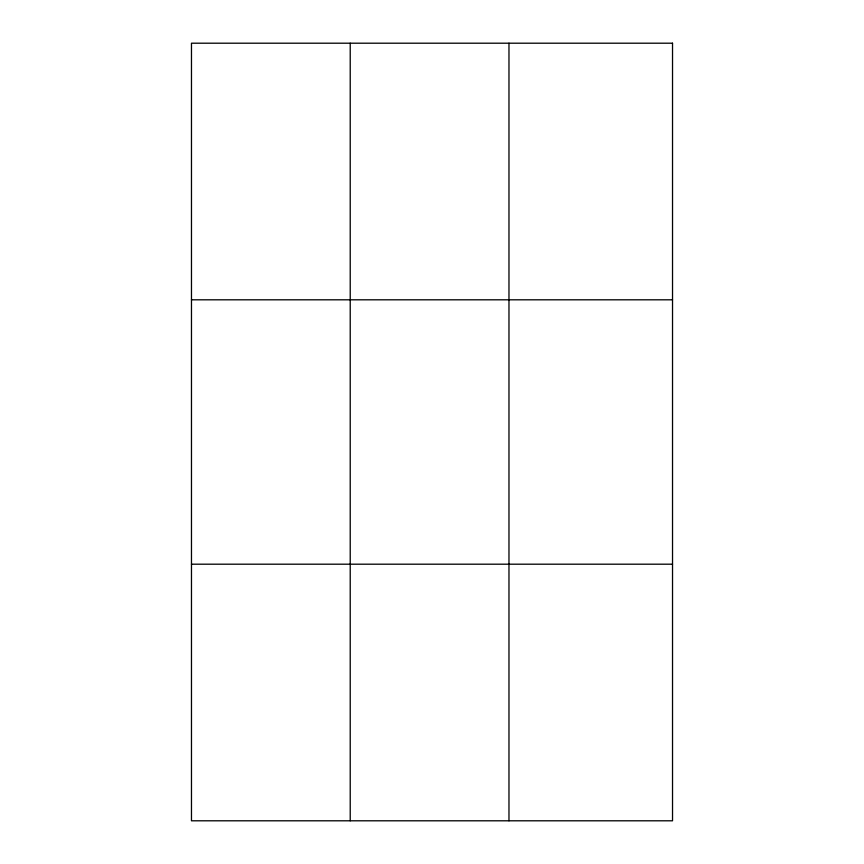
<?xml version="1.0" encoding="UTF-8"?>
<svg xmlns="http://www.w3.org/2000/svg" width="864" height="864" viewBox="0 0 864 864"><rect width="100%" height="100%" fill="white"/><g stroke="black" fill="none" stroke-linecap="round" stroke-linejoin="round"><path stroke-width="1.3" d="M350.222 43.2L350.222 820.8M508.972 43.2L508.972 820.8M191.473 299.808L672.527 299.808M191.473 564.192L672.527 564.192M672.527 43.2L672.527 820.8L191.473 820.8L191.473 43.2L672.527 43.2"/></g></svg>
